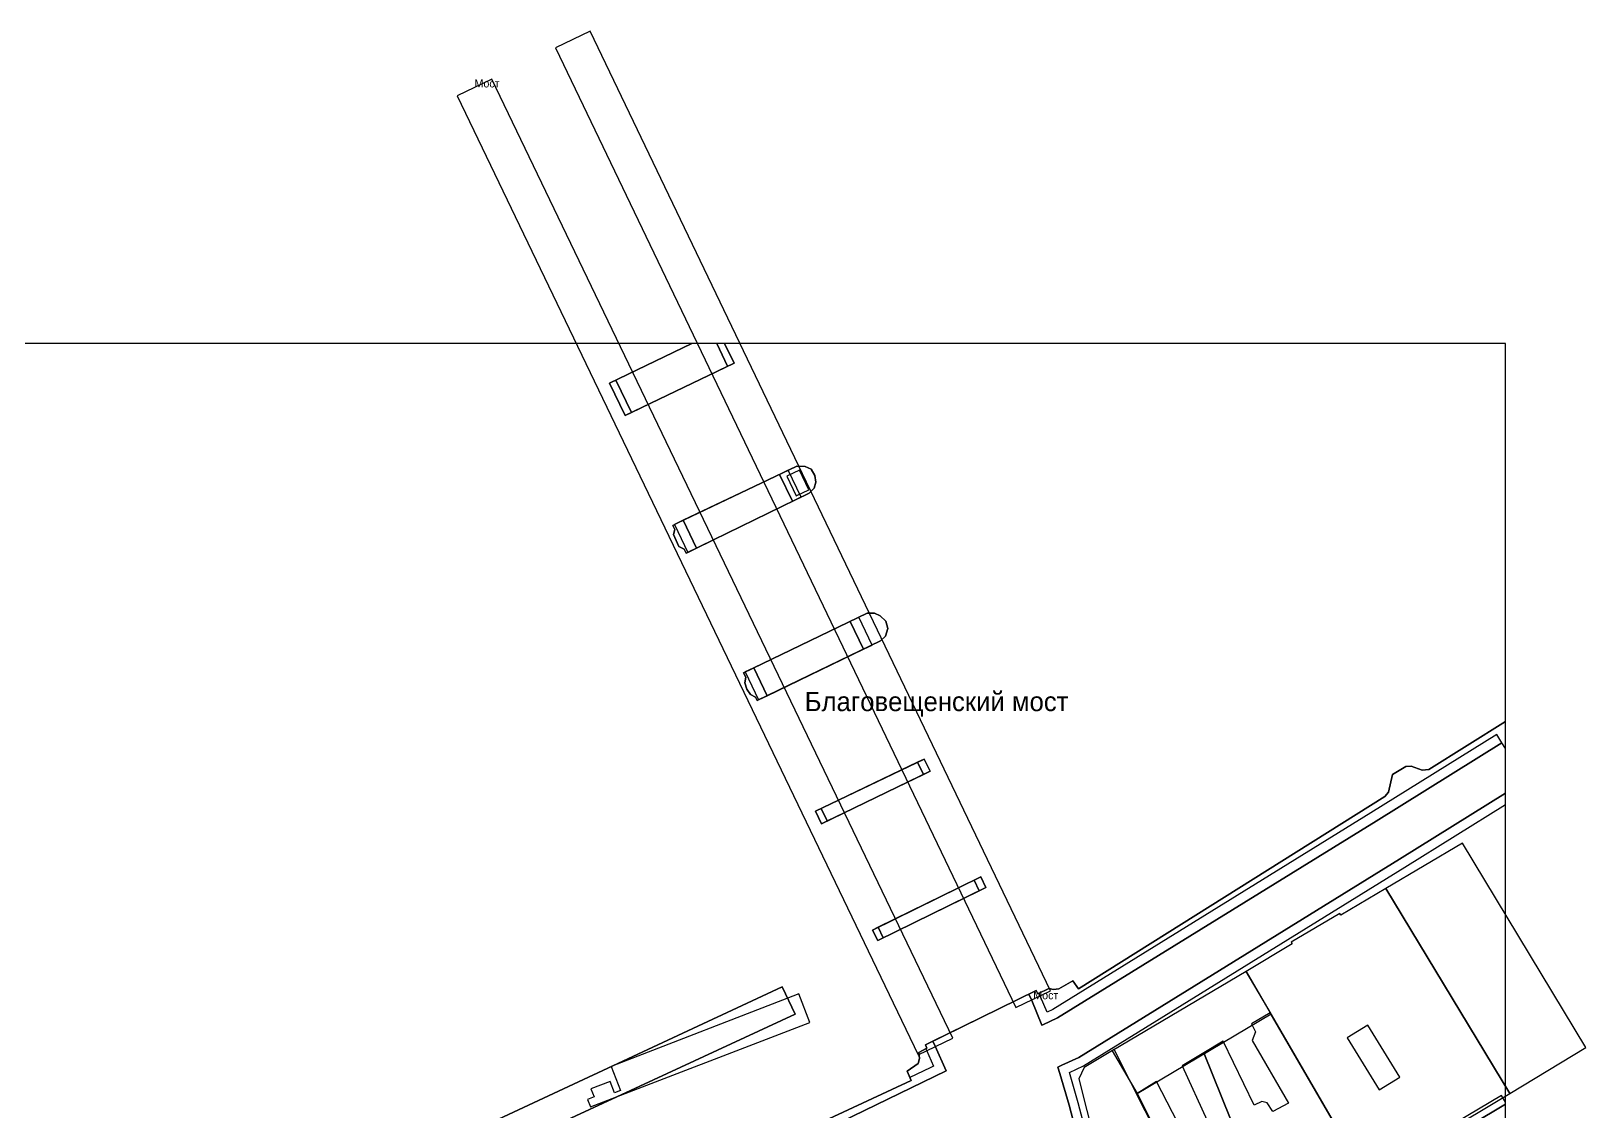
# Model space of a CAD drawing. Extents: x -1571 to 863, y -881 to 2148.
# Drawn here: x 339.2 to 825.1, y 1810 to 2147.6 of the extents above; entities that cross this region are included whole.
import ezdxf

# ---------------------------------------------------------------- set-up
doc = ezdxf.new("R2010")
doc.units = 0
for name, color, linetype in [('BRIDGES', 34, 'CONTINUOUS'), ('BUILDINGS_CONTEXT', 9, 'CONTINUOUS'), ('LABELS', 7, 'CONTINUOUS'), ('LAND_EDGE', 8, 'CONTINUOUS'), ('ROADS_CITY', 8, 'CONTINUOUS'), ('SIDEWALKS', 9, 'CONTINUOUS'), ('WATER', 5, 'CONTINUOUS')]:
    doc.layers.add(name, color=color, linetype=linetype)

msp = doc.modelspace()

# ---------------------------------------------------------------- linework, layer by layer
at = {"layer": 'BRIDGES'}
for points in [[(657.809, 1847.796), (513.909, 2147.596), (503.091, 2142.404), (646.991, 1842.604)], [(472.393, 2127.399), (616.493, 1827.799), (627.307, 1833.001), (483.207, 2132.601)]]:
    msp.add_lwpolyline(points, close=True, dxfattribs=at)
at = {"layer": 'BUILDINGS_CONTEXT'}
for points in [[(582.3, 2004.3), (579.4, 2010.5), (575.389, 2008.624), (578.289, 2002.424)], [(801.3, 1815.8), (825.1, 1830.1), (786.5, 1894), (762.6, 1879.8)], [(748.2, 1872), (733, 1863), (733.3, 1862.5), (718.9, 1853.9), (756.6, 1789), (801.3, 1815.8), (762.6, 1879.8), (748.5, 1871.5)], [(718.9, 1853.9), (677.024, 1829.099), (684.9, 1815.8), (726.776, 1840.601)], [(514, 1811.6), (582.6, 1837.9), (579.1, 1846.9), (520.5, 1824.2), (523.4, 1816.7), (521.5, 1816), (520.2, 1819.5), (514.2, 1817.2), (515.2, 1814.7), (513.1, 1813.9)], [(729.5, 1772.8), (756.6, 1789), (726.4, 1841), (720.6, 1837.5), (721.9, 1835), (720.8, 1832.3), (732.2, 1812.7), (727.3, 1810.1), (725.5, 1812.8), (723.8, 1813.3), (721.4, 1812.1), (711.7, 1832.1), (705.7, 1828.5), (725.2, 1780.2)], [(750.5, 1833.1), (760.5, 1816.9), (766.922, 1820.864), (756.922, 1837.064)], [(677.7, 1829.5), (668.3, 1823.9), (666.6, 1820.3), (684.3, 1750.7), (689, 1748.5), (711.7, 1762.1)], [(711.7, 1762.1), (729.5, 1772.8), (725.2, 1780.2), (705.7, 1828.5), (698.9, 1824.4), (706.7, 1807.3), (699.2, 1803.4), (690.9, 1819.5), (684.9, 1815.8)]]:
    msp.add_lwpolyline(points, close=True, dxfattribs=at)
at = {"layer": 'LAND_EDGE'}
for points in [[(520, 2037.6), (524.9, 2027.5), (558.9, 2043.9), (555.9, 2050), (545.7, 2050)], [(539.8, 1993.2), (540.4, 1991.9), (540, 1990.4), (541.7, 1986.6), (543.3, 1985.8), (543.9, 1984.5), (582.4, 2003.3), (583.9, 2004.8), (584.5, 2006.7), (584.2, 2008.8), (583, 2010.8), (581.1, 2011.6), (578.5, 2011.7), (541.1, 1993.9)], [(561.9, 1947.2), (562.6, 1945.8), (562.3, 1944), (562.9, 1942.1), (564.1, 1940.4), (565.6, 1939.5), (566.1, 1938.5), (604.7, 1957.1), (606.2, 1958.6), (607, 1961), (606.3, 1963.3), (604.6, 1965), (602.8, 1965.8), (600.5, 1965.8)], [(584.4, 1903.9), (586.2, 1900), (620.2, 1916.4), (618.3, 1920.2)], [(602.2, 1866.8), (603.8, 1863.5), (637.6, 1880.1), (636, 1883.4)]]:
    msp.add_lwpolyline(points, close=True, dxfattribs=at)
for points in [[(800, 1239.9), (800, 1931.9), (776, 1917), (773.9, 1916.7), (770.5, 1918), (768.8, 1917.9), (764.7, 1915.4), (763.4, 1909.9), (762.3, 1908.5), (666.5, 1848.4), (664.8, 1851), (660.4, 1848.4), (658.7, 1848.2), (657.3, 1848.6), (653.8, 1846.9), (653.3, 1847.9), (618.7, 1831), (619.2, 1829.9), (616.7, 1828.6), (616.9, 1826.7), (616.4, 1825.1), (613, 1822.7), (614.3, 1819.8), (561.2, 1795.1)], [(418, 1766.4), (578, 1840.5), (573.9, 1849.1), (376.6, 1757)]]:
    msp.add_lwpolyline(points, dxfattribs=at)
at = {"layer": 'ROADS_CITY'}
for points in [[(521.967, 2038.549), (526.824, 2028.428), (556.913, 2042.941), (553.527, 2050), (545.7, 2050)], [(542.966, 1994.788), (547.143, 1986.083), (577.155, 2000.739), (573.124, 2009.142)], [(565.068, 1948.727), (569.248, 1940.017), (599.327, 1954.511), (595.149, 1963.222)], [(586.17, 1904.751), (588.027, 1900.881), (618.094, 1915.384), (616.255, 1919.217)], [(603.965, 1867.667), (605.552, 1864.36), (635.51, 1879.073), (633.924, 1882.38)]]:
    msp.add_lwpolyline(points, close=True, dxfattribs=at)
for points in [[(674.394, 1771.064), (663.594, 1812.062), (660.719, 1822.024), (660.075, 1823.953), (661.376, 1824.564), (666.637, 1827.034), (766.888, 1888.951), (800, 1909.555), (800, 1923.478), (798.849, 1925.328), (759.512, 1900.849), (659.963, 1839.366), (655.424, 1837.236), (655.129, 1837.097), (651.967, 1844.762), (651, 1846.777), (621.017, 1832.132), (621.785, 1830.529), (625.199, 1822.876), (621.54, 1821.096), (548.866, 1785.809)], [(800, 1801.964), (800, 1812.436), (778.686, 1799.76)]]:
    msp.add_lwpolyline(points, dxfattribs=at)
at = {"layer": 'SIDEWALKS'}
for points in [[(553.527, 2050), (556.913, 2042.941), (558.9, 2043.9), (555.9, 2050)], [(520, 2037.6), (524.9, 2027.5), (526.824, 2028.428), (521.967, 2038.549)], [(573.124, 2009.142), (577.155, 2000.739), (579.85, 2002.055), (575.833, 2010.431)], [(540.277, 1993.457), (544.447, 1984.767), (547.143, 1986.083), (542.966, 1994.788), (541.1, 1993.9)], [(595.149, 1963.222), (599.327, 1954.511), (602.03, 1955.813), (597.852, 1964.524)], [(562.366, 1947.424), (566.545, 1938.714), (569.248, 1940.017), (565.068, 1948.727)], [(651, 1846.777), (651.967, 1844.762), (655.129, 1837.097), (655.424, 1837.236), (659.963, 1839.366), (759.512, 1900.849), (798.849, 1925.328), (797.264, 1927.875), (757.931, 1903.399), (658.533, 1842.009), (656.702, 1841.15), (654.708, 1845.983), (654.18, 1847.085), (653.8, 1846.9), (653.3, 1847.9)], [(616.255, 1919.217), (618.094, 1915.384), (620.2, 1916.4), (618.3, 1920.2)], [(584.4, 1903.9), (586.2, 1900), (588.027, 1900.881), (586.17, 1904.751)], [(633.924, 1882.38), (635.51, 1879.073), (637.6, 1880.1), (636, 1883.4)], [(602.2, 1866.8), (603.8, 1863.5), (605.552, 1864.36), (603.965, 1867.667)]]:
    msp.add_lwpolyline(points, close=True, dxfattribs=at)
for points in [[(677.285, 1771.863), (666.486, 1812.86), (663.744, 1822.361), (668.067, 1824.391), (768.469, 1886.401), (800, 1906.022), (800, 1909.555), (766.888, 1888.951), (666.637, 1827.034), (661.376, 1824.564), (660.075, 1823.953), (660.719, 1822.024), (663.594, 1812.062), (674.394, 1771.064)], [(548.866, 1785.809), (621.54, 1821.096), (625.199, 1822.876), (621.785, 1830.529), (621.017, 1832.132), (618.7, 1831), (619.2, 1829.9), (618.848, 1829.717), (619.063, 1829.269), (621.277, 1824.304), (620.229, 1823.794), (613.889, 1820.716), (614.3, 1819.8), (561.2, 1795.1)], [(778.686, 1799.76), (800, 1812.436), (800, 1813.069), (798.745, 1815.18), (777.144, 1802.333)]]:
    msp.add_lwpolyline(points, dxfattribs=at)
at = {"layer": 'WATER'}
for points in [[(561.2, 1795.1), (614.3, 1819.8), (613, 1822.7), (616.4, 1825.1), (616.9, 1826.7), (616.7, 1828.6), (619.2, 1829.9), (618.7, 1831), (653.3, 1847.9), (653.8, 1846.9), (657.3, 1848.6), (658.7, 1848.2), (660.4, 1848.4), (664.8, 1851), (666.5, 1848.4), (762.3, 1908.5), (763.4, 1909.9), (764.7, 1915.4), (768.8, 1917.9), (770.5, 1918), (773.9, 1916.7), (776, 1917), (800, 1931.9), (800, 2050), (555.9, 2050), (558.9, 2043.9), (524.9, 2027.5), (520, 2037.6), (545.7, 2050), (193.5, 2050)], [(376.6, 1757), (573.9, 1849.1), (578, 1840.5), (418, 1766.4)]]:
    msp.add_lwpolyline(points, dxfattribs=at)
for points in [[(539.8, 1993.2), (541.1, 1993.9), (578.5, 2011.7), (581.1, 2011.6), (583, 2010.8), (584.2, 2008.8), (584.5, 2006.7), (583.9, 2004.8), (582.4, 2003.3), (543.9, 1984.5), (543.3, 1985.8), (541.7, 1986.6), (540, 1990.4), (540.4, 1991.9)], [(561.9, 1947.2), (600.5, 1965.8), (602.8, 1965.8), (604.6, 1965), (606.3, 1963.3), (607, 1961), (606.2, 1958.6), (604.7, 1957.1), (566.1, 1938.5), (565.6, 1939.5), (564.1, 1940.4), (562.9, 1942.1), (562.3, 1944), (562.6, 1945.8)], [(584.4, 1903.9), (618.3, 1920.2), (620.2, 1916.4), (586.2, 1900)], [(602.2, 1866.8), (636, 1883.4), (637.6, 1880.1), (603.8, 1863.5)]]:
    msp.add_lwpolyline(points, close=True, dxfattribs=at)

# ---------------------------------------------------------------- texts
at = {"layer": 'LABELS'}
for s, height, p in [('Мост', 2.5, (477.8, 2130)), ('Благовещенский мост', 6, (580.992, 1935.189)), ('Мост', 2.5, (652.4, 1845.2))]:
    msp.add_text(s, height=height, dxfattribs=at).set_placement(p)

doc.saveas('drawing.dxf')
